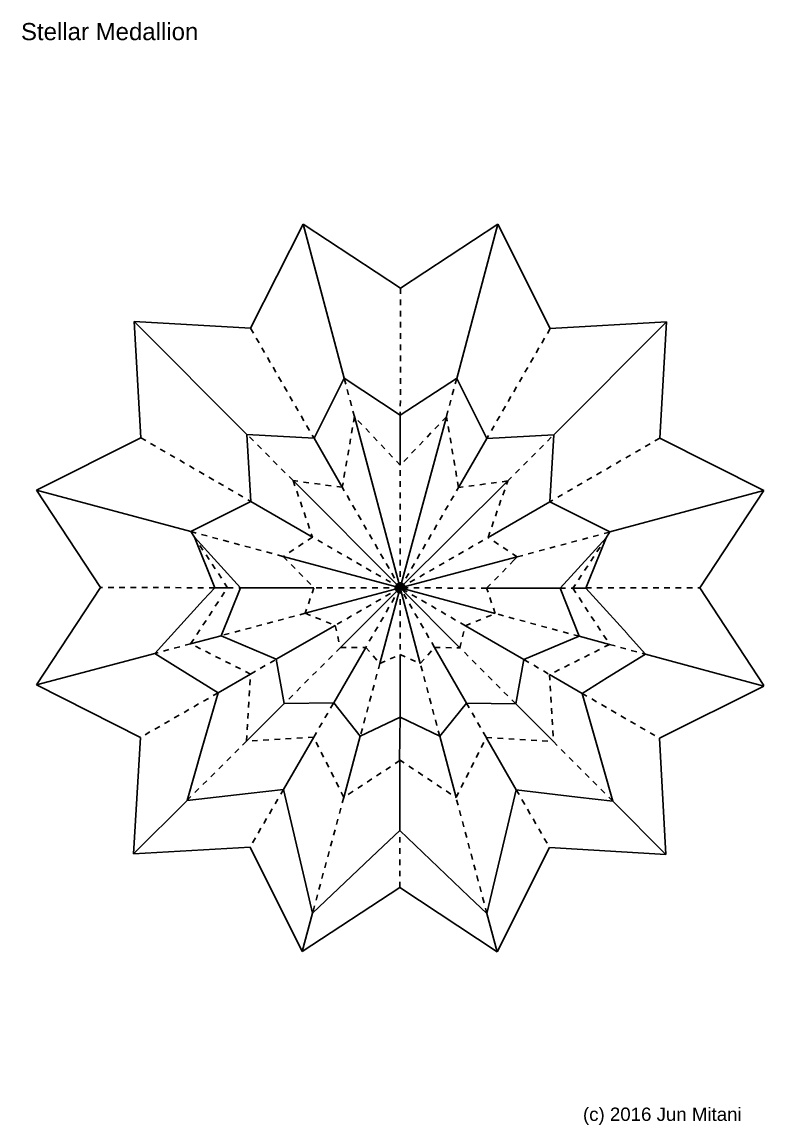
# Model space of a CAD drawing. Extents: x 11 to 198, y -288 to -10.
import ezdxf

# ---------------------------------------------------------------- set-up
doc = ezdxf.new("R2010")
doc.units = 0
for name, pattern in [('AI-LINETYPE-1', [2.822222, 1.411111, -1.411111]), ('AI-LINETYPE-10', [2.822222, 1.411111, -1.411111]), ('AI-LINETYPE-11', [2.822222, 1.411111, -1.411111]), ('AI-LINETYPE-12', [2.822222, 1.411111, -1.411111]), ('AI-LINETYPE-13', [2.822222, 1.411111, -1.411111]), ('AI-LINETYPE-14', [2.822222, 1.411111, -1.411111]), ('AI-LINETYPE-15', [2.822222, 1.411111, -1.411111]), ('AI-LINETYPE-16', [2.822222, 1.411111, -1.411111]), ('AI-LINETYPE-17', [2.822222, 1.411111, -1.411111]), ('AI-LINETYPE-18', [2.822222, 1.411111, -1.411111]), ('AI-LINETYPE-19', [2.822222, 1.411111, -1.411111]), ('AI-LINETYPE-2', [2.822222, 1.411111, -1.411111]), ('AI-LINETYPE-20', [2.822222, 1.411111, -1.411111]), ('AI-LINETYPE-21', [2.822222, 1.411111, -1.411111]), ('AI-LINETYPE-22', [2.822222, 1.411111, -1.411111]), ('AI-LINETYPE-23', [2.822222, 1.411111, -1.411111]), ('AI-LINETYPE-24', [2.822222, 1.411111, -1.411111]), ('AI-LINETYPE-25', [2.822222, 1.411111, -1.411111]), ('AI-LINETYPE-26', [2.822222, 1.411111, -1.411111]), ('AI-LINETYPE-27', [2.822222, 1.411111, -1.411111]), ('AI-LINETYPE-28', [2.822222, 1.411111, -1.411111]), ('AI-LINETYPE-29', [2.822222, 1.411111, -1.411111]), ('AI-LINETYPE-3', [2.822222, 1.411111, -1.411111]), ('AI-LINETYPE-30', [2.822222, 1.411111, -1.411111]), ('AI-LINETYPE-31', [2.822222, 1.411111, -1.411111]), ('AI-LINETYPE-32', [2.822222, 1.411111, -1.411111]), ('AI-LINETYPE-33', [2.822222, 1.411111, -1.411111]), ('AI-LINETYPE-34', [2.822222, 1.411111, -1.411111]), ('AI-LINETYPE-35', [2.822222, 1.411111, -1.411111]), ('AI-LINETYPE-36', [2.822222, 1.411111, -1.411111]), ('AI-LINETYPE-37', [2.822222, 1.411111, -1.411111]), ('AI-LINETYPE-38', [2.822222, 1.411111, -1.411111]), ('AI-LINETYPE-39', [2.822222, 1.411111, -1.411111]), ('AI-LINETYPE-4', [2.822222, 1.411111, -1.411111]), ('AI-LINETYPE-40', [2.822222, 1.411111, -1.411111]), ('AI-LINETYPE-41', [2.822222, 1.411111, -1.411111]), ('AI-LINETYPE-42', [2.822222, 1.411111, -1.411111]), ('AI-LINETYPE-43', [2.822222, 1.411111, -1.411111]), ('AI-LINETYPE-44', [2.822222, 1.411111, -1.411111]), ('AI-LINETYPE-45', [2.822222, 1.411111, -1.411111]), ('AI-LINETYPE-46', [2.822222, 1.411111, -1.411111]), ('AI-LINETYPE-47', [2.822222, 1.411111, -1.411111]), ('AI-LINETYPE-48', [2.822222, 1.411111, -1.411111]), ('AI-LINETYPE-49', [2.822222, 1.411111, -1.411111]), ('AI-LINETYPE-5', [2.822222, 1.411111, -1.411111]), ('AI-LINETYPE-50', [2.822222, 1.411111, -1.411111]), ('AI-LINETYPE-51', [2.822222, 1.411111, -1.411111]), ('AI-LINETYPE-52', [2.822222, 1.411111, -1.411111]), ('AI-LINETYPE-53', [2.822222, 1.411111, -1.411111]), ('AI-LINETYPE-54', [2.822222, 1.411111, -1.411111]), ('AI-LINETYPE-55', [2.822222, 1.411111, -1.411111]), ('AI-LINETYPE-56', [2.822222, 1.411111, -1.411111]), ('AI-LINETYPE-57', [2.822222, 1.411111, -1.411111]), ('AI-LINETYPE-58', [2.822222, 1.411111, -1.411111]), ('AI-LINETYPE-59', [2.822222, 1.411111, -1.411111]), ('AI-LINETYPE-6', [2.822222, 1.411111, -1.411111]), ('AI-LINETYPE-60', [2.822222, 1.411111, -1.411111]), ('AI-LINETYPE-61', [2.822222, 1.411111, -1.411111]), ('AI-LINETYPE-62', [2.822222, 1.411111, -1.411111]), ('AI-LINETYPE-63', [2.822222, 1.411111, -1.411111]), ('AI-LINETYPE-64', [2.822222, 1.411111, -1.411111]), ('AI-LINETYPE-65', [2.822222, 1.411111, -1.411111]), ('AI-LINETYPE-66', [2.822222, 1.411111, -1.411111]), ('AI-LINETYPE-67', [2.822222, 1.411111, -1.411111]), ('AI-LINETYPE-68', [2.822222, 1.411111, -1.411111]), ('AI-LINETYPE-69', [2.822222, 1.411111, -1.411111]), ('AI-LINETYPE-7', [2.822222, 1.411111, -1.411111]), ('AI-LINETYPE-70', [2.822222, 1.411111, -1.411111]), ('AI-LINETYPE-71', [2.822222, 1.411111, -1.411111]), ('AI-LINETYPE-72', [2.822222, 1.411111, -1.411111]), ('AI-LINETYPE-73', [2.822222, 1.411111, -1.411111]), ('AI-LINETYPE-74', [2.822222, 1.411111, -1.411111]), ('AI-LINETYPE-75', [2.822222, 1.411111, -1.411111]), ('AI-LINETYPE-76', [2.822222, 1.411111, -1.411111]), ('AI-LINETYPE-77', [2.822222, 1.411111, -1.411111]), ('AI-LINETYPE-78', [2.822222, 1.411111, -1.411111]), ('AI-LINETYPE-79', [2.822222, 1.411111, -1.411111]), ('AI-LINETYPE-8', [2.822222, 1.411111, -1.411111]), ('AI-LINETYPE-80', [2.822222, 1.411111, -1.411111]), ('AI-LINETYPE-81', [2.822222, 1.411111, -1.411111]), ('AI-LINETYPE-82', [2.822222, 1.411111, -1.411111]), ('AI-LINETYPE-83', [2.822222, 1.411111, -1.411111]), ('AI-LINETYPE-84', [2.822222, 1.411111, -1.411111]), ('AI-LINETYPE-85', [2.822222, 1.411111, -1.411111]), ('AI-LINETYPE-86', [2.822222, 1.411111, -1.411111]), ('AI-LINETYPE-87', [2.822222, 1.411111, -1.411111]), ('AI-LINETYPE-9', [2.822222, 1.411111, -1.411111])]:
    doc.linetypes.add(name, pattern=pattern)
for name, color, linetype in [('CUTLINE', 7, 'CONTINUOUS'), ('MOUNTAINLINE', 7, 'CONTINUOUS'), ('TEXT', 7, 'CONTINUOUS'), ('VALLEYLINE', 7, 'CONTINUOUS')]:
    doc.layers.add(name, color=color, linetype=linetype)

# ---------------------------------------------------------------- blocks, each defined once
blk = doc.blocks.new('BLOCK_2')
at = {"layer": 'CUTLINE', "color": 7}
blk.add_lwpolyline([(171.74, -190.35), (197.96, -177.24)], dxfattribs=at)
blk = doc.blocks.new('BLOCK_3')
at = {"layer": 'CUTLINE', "color": 7}
blk.add_lwpolyline([(173.38, -219.62), (171.74, -190.35)], dxfattribs=at)
blk = doc.blocks.new('BLOCK_4')
at = {"layer": 'CUTLINE', "color": 7}
blk.add_lwpolyline([(144.11, -217.87), (173.38, -219.62)], dxfattribs=at)
blk = doc.blocks.new('BLOCK_5')
at = {"layer": 'CUTLINE', "color": 7}
blk.add_lwpolyline([(130.9, -244.04), (144.11, -217.87)], dxfattribs=at)
blk = doc.blocks.new('BLOCK_6')
at = {"layer": 'CUTLINE', "color": 7}
blk.add_lwpolyline([(81.91, -243.96), (106.43, -227.9)], dxfattribs=at)
blk = doc.blocks.new('BLOCK_7')
at = {"layer": 'CUTLINE', "color": 7}
blk.add_lwpolyline([(106.43, -227.9), (130.9, -244.04)], dxfattribs=at)
blk = doc.blocks.new('BLOCK_8')
at = {"layer": 'CUTLINE', "color": 7}
blk.add_lwpolyline([(68.79, -217.75), (81.91, -243.96)], dxfattribs=at)
blk = doc.blocks.new('BLOCK_9')
at = {"layer": 'CUTLINE', "color": 7}
blk.add_lwpolyline([(39.52, -219.41), (68.79, -217.75)], dxfattribs=at)
blk = doc.blocks.new('BLOCK_10')
at = {"layer": 'CUTLINE', "color": 7}
blk.add_lwpolyline([(41.26, -190.14), (39.52, -219.41)], dxfattribs=at)
blk = doc.blocks.new('BLOCK_11')
at = {"layer": 'CUTLINE', "color": 7}
blk.add_lwpolyline([(15.08, -176.94), (41.26, -190.14)], dxfattribs=at)
blk = doc.blocks.new('BLOCK_12')
at = {"layer": 'CUTLINE', "color": 7}
blk.add_lwpolyline([(181.91, -152.56), (198.01, -128.06)], dxfattribs=at)
blk = doc.blocks.new('BLOCK_13')
at = {"layer": 'CUTLINE', "color": 7}
blk.add_lwpolyline([(198.01, -128.06), (171.82, -114.89)], dxfattribs=at)
blk = doc.blocks.new('BLOCK_14')
at = {"layer": 'CUTLINE', "color": 7}
blk.add_lwpolyline([(171.82, -114.89), (173.53, -85.63)], dxfattribs=at)
blk = doc.blocks.new('BLOCK_15')
at = {"layer": 'CUTLINE', "color": 7}
blk.add_lwpolyline([(173.53, -85.63), (144.26, -87.31)], dxfattribs=at)
blk = doc.blocks.new('BLOCK_16')
at = {"layer": 'CUTLINE', "color": 7}
blk.add_lwpolyline([(144.26, -87.31), (131.11, -61.11)], dxfattribs=at)
blk = doc.blocks.new('BLOCK_17')
at = {"layer": 'CUTLINE', "color": 7}
blk.add_lwpolyline([(131.11, -61.11), (106.6, -77.2)], dxfattribs=at)
blk = doc.blocks.new('BLOCK_18')
at = {"layer": 'CUTLINE', "color": 7}
blk.add_lwpolyline([(106.6, -77.2), (82.12, -61.08)], dxfattribs=at)
blk = doc.blocks.new('BLOCK_19')
at = {"layer": 'CUTLINE', "color": 7}
blk.add_lwpolyline([(82.12, -61.08), (68.93, -87.27)], dxfattribs=at)
blk = doc.blocks.new('BLOCK_20')
at = {"layer": 'CUTLINE', "color": 7}
blk.add_lwpolyline([(68.93, -87.27), (39.67, -85.55)], dxfattribs=at)
blk = doc.blocks.new('BLOCK_21')
at = {"layer": 'CUTLINE', "color": 7}
blk.add_lwpolyline([(39.67, -85.55), (41.34, -114.81)], dxfattribs=at)
blk = doc.blocks.new('BLOCK_22')
at = {"layer": 'CUTLINE', "color": 7}
blk.add_lwpolyline([(41.34, -114.81), (15.13, -127.95)], dxfattribs=at)
blk = doc.blocks.new('BLOCK_23')
at = {"layer": 'CUTLINE', "color": 7}
blk.add_lwpolyline([(31.21, -152.47), (15.08, -176.94)], dxfattribs=at)
blk = doc.blocks.new('BLOCK_24')
at = {"layer": 'CUTLINE', "color": 7}
blk.add_lwpolyline([(15.13, -127.95), (31.21, -152.47)], dxfattribs=at)
blk = doc.blocks.new('BLOCK_25')
at = {"layer": 'CUTLINE', "color": 7}
blk.add_lwpolyline([(198.01, -177.06), (181.91, -152.56)], dxfattribs=at)
blk = doc.blocks.new('BLOCK_26')
at = {"layer": 'VALLEYLINE', "color": 7, "linetype": 'AI-LINETYPE-1'}
blk.add_lwpolyline([(92.36, -205.22), (84.5, -234.38)], dxfattribs=at)
blk = doc.blocks.new('BLOCK_27')
at = {"layer": 'VALLEYLINE', "color": 7, "linetype": 'AI-LINETYPE-2'}
blk.add_lwpolyline([(106.49, -195.97), (92.36, -205.22)], dxfattribs=at)
blk = doc.blocks.new('BLOCK_28')
at = {"layer": 'VALLEYLINE', "color": 7, "linetype": 'AI-LINETYPE-3'}
blk.add_lwpolyline([(128.35, -234.45), (120.59, -205.27)], dxfattribs=at)
blk = doc.blocks.new('BLOCK_29')
at = {"layer": 'VALLEYLINE', "color": 7, "linetype": 'AI-LINETYPE-4'}
blk.add_lwpolyline([(92.36, -205.22), (84.79, -190.12)], dxfattribs=at)
blk = doc.blocks.new('BLOCK_30')
at = {"layer": 'VALLEYLINE', "color": 7, "linetype": 'AI-LINETYPE-5'}
blk.add_lwpolyline([(67.93, -191.07), (52.95, -206.01)], dxfattribs=at)
blk = doc.blocks.new('BLOCK_31')
at = {"layer": 'VALLEYLINE', "color": 7, "linetype": 'AI-LINETYPE-6'}
blk.add_lwpolyline([(84.79, -190.12), (67.93, -191.07)], dxfattribs=at)
blk = doc.blocks.new('BLOCK_32')
at = {"layer": 'VALLEYLINE', "color": 7, "linetype": 'AI-LINETYPE-7'}
blk.add_lwpolyline([(67.93, -191.07), (68.93, -174.21)], dxfattribs=at)
blk = doc.blocks.new('BLOCK_33')
at = {"layer": 'VALLEYLINE', "color": 7, "linetype": 'AI-LINETYPE-8'}
blk.add_lwpolyline([(53.84, -166.61), (44.82, -169.01)], dxfattribs=at)
blk = doc.blocks.new('BLOCK_34')
at = {"layer": 'VALLEYLINE', "color": 7, "linetype": 'AI-LINETYPE-9'}
blk.add_lwpolyline([(68.93, -174.21), (53.84, -166.61)], dxfattribs=at)
blk = doc.blocks.new('BLOCK_35')
at = {"layer": 'VALLEYLINE', "color": 7, "linetype": 'AI-LINETYPE-10'}
blk.add_lwpolyline([(53.84, -166.61), (63.14, -152.5)], dxfattribs=at)
blk = doc.blocks.new('BLOCK_36')
at = {"layer": 'VALLEYLINE', "color": 7, "linetype": 'AI-LINETYPE-11'}
blk.add_lwpolyline([(63.14, -152.5), (54.79, -139.77)], dxfattribs=at)
blk = doc.blocks.new('BLOCK_37')
at = {"layer": 'VALLEYLINE', "color": 7, "linetype": 'AI-LINETYPE-12'}
blk.add_lwpolyline([(63.14, -152.5), (66.37, -152.51)], dxfattribs=at)
blk = doc.blocks.new('BLOCK_38')
at = {"layer": 'VALLEYLINE', "color": 7, "linetype": 'AI-LINETYPE-13'}
blk.add_lwpolyline([(68.93, -174.21), (75.39, -170.49)], dxfattribs=at)
blk = doc.blocks.new('BLOCK_39')
at = {"layer": 'VALLEYLINE', "color": 7, "linetype": 'AI-LINETYPE-14'}
blk.add_lwpolyline([(84.79, -190.12), (89.82, -181.44)], dxfattribs=at)
blk = doc.blocks.new('BLOCK_40')
at = {"layer": 'VALLEYLINE', "color": 7, "linetype": 'AI-LINETYPE-15'}
blk.add_lwpolyline([(152.28, -179.07), (171.74, -190.35)], dxfattribs=at)
blk = doc.blocks.new('BLOCK_41')
at = {"layer": 'VALLEYLINE', "color": 7, "linetype": 'AI-LINETYPE-16'}
blk.add_lwpolyline([(135.75, -203.32), (144.11, -217.87)], dxfattribs=at)
blk = doc.blocks.new('BLOCK_42')
at = {"layer": 'VALLEYLINE', "color": 7, "linetype": 'AI-LINETYPE-17'}
blk.add_lwpolyline([(106.43, -227.9), (106.46, -213.52)], dxfattribs=at)
blk = doc.blocks.new('BLOCK_43')
at = {"layer": 'VALLEYLINE', "color": 7, "linetype": 'AI-LINETYPE-18'}
blk.add_lwpolyline([(77.2, -203.23), (68.79, -217.75)], dxfattribs=at)
blk = doc.blocks.new('BLOCK_44')
at = {"layer": 'VALLEYLINE', "color": 7, "linetype": 'AI-LINETYPE-19'}
blk.add_lwpolyline([(60.75, -178.92), (41.26, -190.14)], dxfattribs=at)
blk = doc.blocks.new('BLOCK_45')
at = {"layer": 'VALLEYLINE', "color": 7, "linetype": 'AI-LINETYPE-20'}
blk.add_lwpolyline([(153.21, -152.56), (181.91, -152.56)], dxfattribs=at)
blk = doc.blocks.new('BLOCK_46')
at = {"layer": 'VALLEYLINE', "color": 7, "linetype": 'AI-LINETYPE-21'}
blk.add_lwpolyline([(171.82, -114.89), (144.19, -130.89)], dxfattribs=at)
blk = doc.blocks.new('BLOCK_47')
at = {"layer": 'VALLEYLINE', "color": 7, "linetype": 'AI-LINETYPE-22'}
blk.add_lwpolyline([(144.26, -87.31), (128.32, -114.98)], dxfattribs=at)
blk = doc.blocks.new('BLOCK_48')
at = {"layer": 'VALLEYLINE', "color": 7, "linetype": 'AI-LINETYPE-23'}
blk.add_lwpolyline([(106.6, -77.2), (106.58, -109.13)], dxfattribs=at)
blk = doc.blocks.new('BLOCK_49')
at = {"layer": 'VALLEYLINE', "color": 7, "linetype": 'AI-LINETYPE-24'}
blk.add_lwpolyline([(68.93, -87.27), (84.88, -114.93)], dxfattribs=at)
blk = doc.blocks.new('BLOCK_50')
at = {"layer": 'VALLEYLINE', "color": 7, "linetype": 'AI-LINETYPE-25'}
blk.add_lwpolyline([(41.34, -114.81), (68.98, -130.81)], dxfattribs=at)
blk = doc.blocks.new('BLOCK_51')
at = {"layer": 'VALLEYLINE', "color": 7, "linetype": 'AI-LINETYPE-26'}
blk.add_lwpolyline([(59.91, -152.5), (31.21, -152.47)], dxfattribs=at)
blk = doc.blocks.new('BLOCK_52')
at = {"layer": 'VALLEYLINE', "color": 7, "linetype": 'AI-LINETYPE-27'}
blk.add_lwpolyline([(106.56, -152.55), (106.58, -121.71)], dxfattribs=at)
blk = doc.blocks.new('BLOCK_53')
at = {"layer": 'VALLEYLINE', "color": 7, "linetype": 'AI-LINETYPE-28'}
blk.add_lwpolyline([(106.58, -121.71), (95.04, -109.46)], dxfattribs=at)
blk = doc.blocks.new('BLOCK_54')
at = {"layer": 'VALLEYLINE', "color": 7, "linetype": 'AI-LINETYPE-29'}
blk.add_lwpolyline([(118.17, -109.49), (106.58, -121.71)], dxfattribs=at)
blk = doc.blocks.new('BLOCK_55')
at = {"layer": 'VALLEYLINE', "color": 7, "linetype": 'AI-LINETYPE-30'}
blk.add_lwpolyline([(106.56, -152.55), (121.22, -127.3)], dxfattribs=at)
blk = doc.blocks.new('BLOCK_56')
at = {"layer": 'VALLEYLINE', "color": 7, "linetype": 'AI-LINETYPE-31'}
blk.add_lwpolyline([(121.22, -127.3), (118.19, -109.49)], dxfattribs=at)
blk = doc.blocks.new('BLOCK_57')
at = {"layer": 'VALLEYLINE', "color": 7, "linetype": 'AI-LINETYPE-32'}
blk.add_lwpolyline([(133.58, -125.66), (121.22, -127.3)], dxfattribs=at)
blk = doc.blocks.new('BLOCK_58')
at = {"layer": 'VALLEYLINE', "color": 7, "linetype": 'AI-LINETYPE-33'}
blk.add_lwpolyline([(106.56, -152.55), (84.49, -139.78)], dxfattribs=at)
blk = doc.blocks.new('BLOCK_59')
at = {"layer": 'VALLEYLINE', "color": 7, "linetype": 'AI-LINETYPE-34'}
blk.add_lwpolyline([(84.49, -139.78), (77.14, -144.64)], dxfattribs=at)
blk = doc.blocks.new('BLOCK_60')
at = {"layer": 'VALLEYLINE', "color": 7, "linetype": 'AI-LINETYPE-35'}
blk.add_lwpolyline([(79.62, -125.57), (84.49, -139.78)], dxfattribs=at)
blk = doc.blocks.new('BLOCK_61')
at = {"layer": 'VALLEYLINE', "color": 7, "linetype": 'AI-LINETYPE-36'}
blk.add_lwpolyline([(106.56, -152.55), (128.66, -139.86)], dxfattribs=at)
blk = doc.blocks.new('BLOCK_62')
at = {"layer": 'VALLEYLINE', "color": 7, "linetype": 'AI-LINETYPE-37'}
blk.add_lwpolyline([(128.66, -139.86), (133.58, -125.66)], dxfattribs=at)
blk = doc.blocks.new('BLOCK_63')
at = {"layer": 'VALLEYLINE', "color": 7, "linetype": 'AI-LINETYPE-38'}
blk.add_lwpolyline([(136, -144.73), (128.66, -139.86)], dxfattribs=at)
blk = doc.blocks.new('BLOCK_64')
at = {"layer": 'VALLEYLINE', "color": 7, "linetype": 'AI-LINETYPE-39'}
blk.add_lwpolyline([(106.56, -152.55), (106.53, -169.32)], dxfattribs=at)
blk = doc.blocks.new('BLOCK_65')
at = {"layer": 'VALLEYLINE', "color": 7, "linetype": 'AI-LINETYPE-40'}
blk.add_lwpolyline([(106.53, -169.32), (111.61, -171.55)], dxfattribs=at)
blk = doc.blocks.new('BLOCK_66')
at = {"layer": 'VALLEYLINE', "color": 7, "linetype": 'AI-LINETYPE-41'}
blk.add_lwpolyline([(101.44, -171.54), (106.53, -169.32)], dxfattribs=at)
blk = doc.blocks.new('BLOCK_67')
at = {"layer": 'VALLEYLINE', "color": 7, "linetype": 'AI-LINETYPE-42'}
blk.add_lwpolyline([(115.18, -167.54), (106.56, -152.55)], dxfattribs=at)
blk = doc.blocks.new('BLOCK_68')
at = {"layer": 'VALLEYLINE', "color": 7, "linetype": 'AI-LINETYPE-43'}
blk.add_lwpolyline([(111.61, -171.55), (115.18, -167.54)], dxfattribs=at)
blk = doc.blocks.new('BLOCK_69')
at = {"layer": 'VALLEYLINE', "color": 7, "linetype": 'AI-LINETYPE-44'}
blk.add_lwpolyline([(115.18, -167.54), (121.56, -167.61)], dxfattribs=at)
blk = doc.blocks.new('BLOCK_70')
at = {"layer": 'VALLEYLINE', "color": 7, "linetype": 'AI-LINETYPE-45'}
blk.add_lwpolyline([(106.56, -152.55), (97.89, -167.52)], dxfattribs=at)
blk = doc.blocks.new('BLOCK_71')
at = {"layer": 'VALLEYLINE', "color": 7, "linetype": 'AI-LINETYPE-46'}
blk.add_lwpolyline([(97.89, -167.52), (101.44, -171.54)], dxfattribs=at)
blk = doc.blocks.new('BLOCK_72')
at = {"layer": 'VALLEYLINE', "color": 7, "linetype": 'AI-LINETYPE-47'}
blk.add_lwpolyline([(91.51, -167.56), (97.89, -167.52)], dxfattribs=at)
blk = doc.blocks.new('BLOCK_73')
at = {"layer": 'VALLEYLINE', "color": 7, "linetype": 'AI-LINETYPE-48'}
blk.add_lwpolyline([(122.93, -162.05), (106.56, -152.55)], dxfattribs=at)
blk = doc.blocks.new('BLOCK_74')
at = {"layer": 'VALLEYLINE', "color": 7, "linetype": 'AI-LINETYPE-49'}
blk.add_lwpolyline([(121.56, -167.61), (122.93, -162.05)], dxfattribs=at)
blk = doc.blocks.new('BLOCK_75')
at = {"layer": 'VALLEYLINE', "color": 7, "linetype": 'AI-LINETYPE-50'}
blk.add_lwpolyline([(122.93, -162.05), (130.43, -159)], dxfattribs=at)
blk = doc.blocks.new('BLOCK_76')
at = {"layer": 'VALLEYLINE', "color": 7, "linetype": 'AI-LINETYPE-51'}
blk.add_lwpolyline([(106.56, -152.55), (90.16, -161.99)], dxfattribs=at)
blk = doc.blocks.new('BLOCK_77')
at = {"layer": 'VALLEYLINE', "color": 7, "linetype": 'AI-LINETYPE-52'}
blk.add_lwpolyline([(90.16, -161.99), (91.51, -167.56)], dxfattribs=at)
blk = doc.blocks.new('BLOCK_78')
at = {"layer": 'VALLEYLINE', "color": 7, "linetype": 'AI-LINETYPE-53'}
blk.add_lwpolyline([(82.67, -158.92), (90.16, -161.99)], dxfattribs=at)
blk = doc.blocks.new('BLOCK_79')
at = {"layer": 'VALLEYLINE', "color": 7, "linetype": 'AI-LINETYPE-54'}
blk.add_lwpolyline([(128.28, -152.6), (106.56, -152.55)], dxfattribs=at)
blk = doc.blocks.new('BLOCK_80')
at = {"layer": 'VALLEYLINE', "color": 7, "linetype": 'AI-LINETYPE-55'}
blk.add_lwpolyline([(130.43, -159), (128.28, -152.6)], dxfattribs=at)
blk = doc.blocks.new('BLOCK_81')
at = {"layer": 'VALLEYLINE', "color": 7, "linetype": 'AI-LINETYPE-56'}
blk.add_lwpolyline([(135.16, -145.59), (136, -144.73)], dxfattribs=at)
blk = doc.blocks.new('BLOCK_82')
at = {"layer": 'VALLEYLINE', "color": 7, "linetype": 'AI-LINETYPE-57'}
blk.add_lwpolyline([(128.28, -152.6), (135.16, -145.59)], dxfattribs=at)
blk = doc.blocks.new('BLOCK_83')
at = {"layer": 'VALLEYLINE', "color": 7, "linetype": 'AI-LINETYPE-58'}
blk.add_lwpolyline([(106.56, -152.55), (84.84, -152.53)], dxfattribs=at)
blk = doc.blocks.new('BLOCK_84')
at = {"layer": 'VALLEYLINE', "color": 7, "linetype": 'AI-LINETYPE-59'}
blk.add_lwpolyline([(84.84, -152.53), (82.67, -158.92)], dxfattribs=at)
blk = doc.blocks.new('BLOCK_85')
at = {"layer": 'VALLEYLINE', "color": 7, "linetype": 'AI-LINETYPE-60'}
blk.add_lwpolyline([(77.14, -144.64), (84.84, -152.53)], dxfattribs=at)
blk = doc.blocks.new('BLOCK_86')
at = {"layer": 'VALLEYLINE', "color": 7, "linetype": 'AI-LINETYPE-61'}
blk.add_lwpolyline([(106.56, -152.55), (91.98, -127.25)], dxfattribs=at)
blk = doc.blocks.new('BLOCK_87')
at = {"layer": 'VALLEYLINE', "color": 7, "linetype": 'AI-LINETYPE-62'}
blk.add_lwpolyline([(91.98, -127.25), (79.62, -125.57)], dxfattribs=at)
blk = doc.blocks.new('BLOCK_88')
at = {"layer": 'VALLEYLINE', "color": 7, "linetype": 'AI-LINETYPE-63'}
blk.add_lwpolyline([(95.04, -109.46), (91.98, -127.25)], dxfattribs=at)
blk = doc.blocks.new('BLOCK_89')
at = {"layer": 'VALLEYLINE', "color": 7, "linetype": 'AI-LINETYPE-64'}
blk.add_lwpolyline([(116.48, -189.85), (111.61, -171.55)], dxfattribs=at)
blk = doc.blocks.new('BLOCK_90')
at = {"layer": 'VALLEYLINE', "color": 7, "linetype": 'AI-LINETYPE-65'}
blk.add_lwpolyline([(101.44, -171.54), (96.51, -189.81)], dxfattribs=at)
blk = doc.blocks.new('BLOCK_91')
at = {"layer": 'VALLEYLINE', "color": 7, "linetype": 'AI-LINETYPE-66'}
blk.add_lwpolyline([(135.63, -181.73), (121.56, -167.61)], dxfattribs=at)
blk = doc.blocks.new('BLOCK_92')
at = {"layer": 'VALLEYLINE', "color": 7, "linetype": 'AI-LINETYPE-67'}
blk.add_lwpolyline([(91.51, -167.56), (77.39, -181.64)], dxfattribs=at)
blk = doc.blocks.new('BLOCK_93')
at = {"layer": 'VALLEYLINE', "color": 7, "linetype": 'AI-LINETYPE-68'}
blk.add_lwpolyline([(151.58, -164.72), (130.43, -159)], dxfattribs=at)
blk = doc.blocks.new('BLOCK_94')
at = {"layer": 'VALLEYLINE', "color": 7, "linetype": 'AI-LINETYPE-69'}
blk.add_lwpolyline([(82.67, -158.92), (61.49, -164.57)], dxfattribs=at)
blk = doc.blocks.new('BLOCK_95')
at = {"layer": 'VALLEYLINE', "color": 7, "linetype": 'AI-LINETYPE-70'}
blk.add_lwpolyline([(120.76, -99.88), (118.16, -109.48)], dxfattribs=at)
blk = doc.blocks.new('BLOCK_96')
at = {"layer": 'VALLEYLINE', "color": 7, "linetype": 'AI-LINETYPE-71'}
blk.add_lwpolyline([(133.58, -125.66), (145.19, -114.03)], dxfattribs=at)
blk = doc.blocks.new('BLOCK_97')
at = {"layer": 'VALLEYLINE', "color": 7, "linetype": 'AI-LINETYPE-72'}
blk.add_lwpolyline([(136, -144.73), (159.27, -138.49)], dxfattribs=at)
blk = doc.blocks.new('BLOCK_98')
at = {"layer": 'VALLEYLINE', "color": 7, "linetype": 'AI-LINETYPE-73'}
blk.add_lwpolyline([(53.88, -138.38), (77.14, -144.64)], dxfattribs=at)
blk = doc.blocks.new('BLOCK_99')
at = {"layer": 'VALLEYLINE', "color": 7, "linetype": 'AI-LINETYPE-74'}
blk.add_lwpolyline([(79.62, -125.57), (68.02, -113.94)], dxfattribs=at)
blk = doc.blocks.new('BLOCK_100')
at = {"layer": 'VALLEYLINE', "color": 7, "linetype": 'AI-LINETYPE-75'}
blk.add_lwpolyline([(95.04, -109.46), (92.47, -99.84)], dxfattribs=at)
blk = doc.blocks.new('BLOCK_101')
at = {"layer": 'VALLEYLINE', "color": 7, "linetype": 'AI-LINETYPE-76'}
blk.add_lwpolyline([(158.36, -139.92), (149.97, -152.64)], dxfattribs=at)
blk = doc.blocks.new('BLOCK_102')
at = {"layer": 'VALLEYLINE', "color": 7, "linetype": 'AI-LINETYPE-77'}
blk.add_lwpolyline([(159.22, -166.78), (168.24, -169.22)], dxfattribs=at)
blk = doc.blocks.new('BLOCK_103')
at = {"layer": 'VALLEYLINE', "color": 7, "linetype": 'AI-LINETYPE-78'}
blk.add_lwpolyline([(149.97, -152.64), (159.22, -166.78)], dxfattribs=at)
blk = doc.blocks.new('BLOCK_104')
at = {"layer": 'VALLEYLINE', "color": 7, "linetype": 'AI-LINETYPE-79'}
blk.add_lwpolyline([(159.22, -166.78), (144.11, -174.33)], dxfattribs=at)
blk = doc.blocks.new('BLOCK_105')
at = {"layer": 'VALLEYLINE', "color": 7, "linetype": 'AI-LINETYPE-80'}
blk.add_lwpolyline([(145.06, -191.2), (159.99, -206.18)], dxfattribs=at)
blk = doc.blocks.new('BLOCK_106')
at = {"layer": 'VALLEYLINE', "color": 7, "linetype": 'AI-LINETYPE-81'}
blk.add_lwpolyline([(144.11, -174.33), (145.06, -191.2)], dxfattribs=at)
blk = doc.blocks.new('BLOCK_107')
at = {"layer": 'VALLEYLINE', "color": 7, "linetype": 'AI-LINETYPE-82'}
blk.add_lwpolyline([(146.74, -152.64), (149.97, -152.64)], dxfattribs=at)
blk = doc.blocks.new('BLOCK_108')
at = {"layer": 'VALLEYLINE', "color": 7, "linetype": 'AI-LINETYPE-83'}
blk.add_lwpolyline([(137.67, -170.59), (144.11, -174.33)], dxfattribs=at)
blk = doc.blocks.new('BLOCK_109')
at = {"layer": 'VALLEYLINE', "color": 7, "linetype": 'AI-LINETYPE-84'}
blk.add_lwpolyline([(123.2, -181.5), (128.2, -190.19)], dxfattribs=at)
blk = doc.blocks.new('BLOCK_110')
at = {"layer": 'VALLEYLINE', "color": 7, "linetype": 'AI-LINETYPE-85'}
blk.add_lwpolyline([(128.2, -190.19), (145.06, -191.2)], dxfattribs=at)
blk = doc.blocks.new('BLOCK_111')
at = {"layer": 'VALLEYLINE', "color": 7, "linetype": 'AI-LINETYPE-86'}
blk.add_lwpolyline([(120.59, -205.27), (128.2, -190.19)], dxfattribs=at)
blk = doc.blocks.new('BLOCK_112')
at = {"layer": 'VALLEYLINE', "color": 7, "linetype": 'AI-LINETYPE-87'}
blk.add_lwpolyline([(106.38, -195.8), (120.59, -205.27)], dxfattribs=at)
blk = doc.blocks.new('BLOCK_113')
at = {"layer": 'MOUNTAINLINE', "color": 7}
blk.add_lwpolyline([(84.5, -234.38), (100.83, -218.87)], dxfattribs=at)
blk = doc.blocks.new('BLOCK_114')
at = {"layer": 'MOUNTAINLINE', "color": 7}
blk.add_lwpolyline([(100.83, -218.87), (106.46, -213.52)], dxfattribs=at)
blk = doc.blocks.new('BLOCK_115')
at = {"layer": 'MOUNTAINLINE', "color": 7}
blk.add_lwpolyline([(106.46, -213.52), (106.49, -195.97)], dxfattribs=at)
blk = doc.blocks.new('BLOCK_116')
at = {"layer": 'MOUNTAINLINE', "color": 7}
blk.add_lwpolyline([(106.46, -213.52), (123.84, -230.14)], dxfattribs=at)
blk = doc.blocks.new('BLOCK_117')
at = {"layer": 'MOUNTAINLINE', "color": 7}
blk.add_lwpolyline([(123.84, -230.14), (128.35, -234.45)], dxfattribs=at)
blk = doc.blocks.new('BLOCK_118')
at = {"layer": 'MOUNTAINLINE', "color": 7}
blk.add_lwpolyline([(84.79, -190.12), (77.2, -203.23)], dxfattribs=at)
blk = doc.blocks.new('BLOCK_119')
at = {"layer": 'MOUNTAINLINE', "color": 7}
blk.add_lwpolyline([(77.2, -203.23), (82.81, -227.17)], dxfattribs=at)
blk = doc.blocks.new('BLOCK_120')
at = {"layer": 'MOUNTAINLINE', "color": 7}
blk.add_lwpolyline([(82.81, -227.17), (84.5, -234.38)], dxfattribs=at)
blk = doc.blocks.new('BLOCK_121')
at = {"layer": 'MOUNTAINLINE', "color": 7}
blk.add_lwpolyline([(52.95, -206.01), (68.35, -204.24)], dxfattribs=at)
blk = doc.blocks.new('BLOCK_122')
at = {"layer": 'MOUNTAINLINE', "color": 7}
blk.add_lwpolyline([(68.35, -204.24), (77.2, -203.23)], dxfattribs=at)
blk = doc.blocks.new('BLOCK_123')
at = {"layer": 'MOUNTAINLINE', "color": 7}
blk.add_lwpolyline([(68.93, -174.21), (60.75, -178.92)], dxfattribs=at)
blk = doc.blocks.new('BLOCK_124')
at = {"layer": 'MOUNTAINLINE', "color": 7}
blk.add_lwpolyline([(60.75, -178.92), (56.69, -193.02)], dxfattribs=at)
blk = doc.blocks.new('BLOCK_125')
at = {"layer": 'MOUNTAINLINE', "color": 7}
blk.add_lwpolyline([(56.69, -193.02), (52.95, -206.01)], dxfattribs=at)
blk = doc.blocks.new('BLOCK_126')
at = {"layer": 'MOUNTAINLINE', "color": 7}
blk.add_lwpolyline([(44.82, -169.01), (50.63, -172.62)], dxfattribs=at)
blk = doc.blocks.new('BLOCK_127')
at = {"layer": 'MOUNTAINLINE', "color": 7}
blk.add_lwpolyline([(50.63, -172.62), (60.75, -178.92)], dxfattribs=at)
blk = doc.blocks.new('BLOCK_128')
at = {"layer": 'MOUNTAINLINE', "color": 7}
blk.add_lwpolyline([(63.14, -152.5), (59.91, -152.5)], dxfattribs=at)
blk = doc.blocks.new('BLOCK_129')
at = {"layer": 'MOUNTAINLINE', "color": 7}
blk.add_lwpolyline([(59.91, -152.5), (57.1, -155.57)], dxfattribs=at)
blk = doc.blocks.new('BLOCK_130')
at = {"layer": 'MOUNTAINLINE', "color": 7}
blk.add_lwpolyline([(57.1, -155.57), (44.82, -169.01)], dxfattribs=at)
blk = doc.blocks.new('BLOCK_131')
at = {"layer": 'MOUNTAINLINE', "color": 7}
blk.add_lwpolyline([(54.79, -139.77), (59.91, -152.5)], dxfattribs=at)
blk = doc.blocks.new('BLOCK_132')
at = {"layer": 'MOUNTAINLINE', "color": 7}
blk.add_lwpolyline([(66.37, -152.51), (54.79, -139.77)], dxfattribs=at)
blk = doc.blocks.new('BLOCK_133')
at = {"layer": 'MOUNTAINLINE', "color": 7}
blk.add_lwpolyline([(53.84, -166.61), (61.49, -164.57)], dxfattribs=at)
blk = doc.blocks.new('BLOCK_134')
at = {"layer": 'MOUNTAINLINE', "color": 7}
blk.add_lwpolyline([(61.49, -164.57), (66.37, -152.51)], dxfattribs=at)
blk = doc.blocks.new('BLOCK_135')
at = {"layer": 'MOUNTAINLINE', "color": 7}
blk.add_lwpolyline([(75.39, -170.49), (61.49, -164.57)], dxfattribs=at)
blk = doc.blocks.new('BLOCK_136')
at = {"layer": 'MOUNTAINLINE', "color": 7}
blk.add_lwpolyline([(67.93, -191.07), (77.39, -181.64)], dxfattribs=at)
blk = doc.blocks.new('BLOCK_137')
at = {"layer": 'MOUNTAINLINE', "color": 7}
blk.add_lwpolyline([(77.39, -181.64), (75.39, -170.49)], dxfattribs=at)
blk = doc.blocks.new('BLOCK_138')
at = {"layer": 'MOUNTAINLINE', "color": 7}
blk.add_lwpolyline([(89.82, -181.44), (77.39, -181.64)], dxfattribs=at)
blk = doc.blocks.new('BLOCK_139')
at = {"layer": 'MOUNTAINLINE', "color": 7}
blk.add_lwpolyline([(92.36, -205.22), (96.51, -189.81)], dxfattribs=at)
blk = doc.blocks.new('BLOCK_140')
at = {"layer": 'MOUNTAINLINE', "color": 7}
blk.add_lwpolyline([(96.51, -189.81), (89.82, -181.44)], dxfattribs=at)
blk = doc.blocks.new('BLOCK_141')
at = {"layer": 'MOUNTAINLINE', "color": 7}
blk.add_lwpolyline([(106.5, -185.09), (96.51, -189.81)], dxfattribs=at)
blk = doc.blocks.new('BLOCK_142')
at = {"layer": 'MOUNTAINLINE', "color": 7}
blk.add_lwpolyline([(158.68, -175.12), (152.28, -179.07)], dxfattribs=at)
blk = doc.blocks.new('BLOCK_143')
at = {"layer": 'MOUNTAINLINE', "color": 7}
blk.add_lwpolyline([(168.24, -169.21), (158.68, -175.12)], dxfattribs=at)
blk = doc.blocks.new('BLOCK_144')
at = {"layer": 'MOUNTAINLINE', "color": 7}
blk.add_lwpolyline([(155.63, -190.86), (159.99, -206.18)], dxfattribs=at)
blk = doc.blocks.new('BLOCK_145')
at = {"layer": 'MOUNTAINLINE', "color": 7}
blk.add_lwpolyline([(152.28, -179.07), (155.63, -190.86)], dxfattribs=at)
blk = doc.blocks.new('BLOCK_146')
at = {"layer": 'MOUNTAINLINE', "color": 7}
blk.add_lwpolyline([(159.99, -206.18), (173.38, -219.62)], dxfattribs=at)
blk = doc.blocks.new('BLOCK_147')
at = {"layer": 'MOUNTAINLINE', "color": 7}
blk.add_lwpolyline([(151.14, -205.14), (135.75, -203.32)], dxfattribs=at)
blk = doc.blocks.new('BLOCK_148')
at = {"layer": 'MOUNTAINLINE', "color": 7}
blk.add_lwpolyline([(159.99, -206.18), (151.14, -205.14)], dxfattribs=at)
blk = doc.blocks.new('BLOCK_149')
at = {"layer": 'MOUNTAINLINE', "color": 7}
blk.add_lwpolyline([(133.63, -212.25), (128.35, -234.45)], dxfattribs=at)
blk = doc.blocks.new('BLOCK_150')
at = {"layer": 'MOUNTAINLINE', "color": 7}
blk.add_lwpolyline([(135.75, -203.32), (133.63, -212.25)], dxfattribs=at)
blk = doc.blocks.new('BLOCK_151')
at = {"layer": 'MOUNTAINLINE', "color": 7}
blk.add_lwpolyline([(128.35, -234.45), (130.9, -244.04)], dxfattribs=at)
blk = doc.blocks.new('BLOCK_152')
at = {"layer": 'MOUNTAINLINE', "color": 7}
blk.add_lwpolyline([(84.5, -234.38), (81.91, -243.96)], dxfattribs=at)
blk = doc.blocks.new('BLOCK_153')
at = {"layer": 'MOUNTAINLINE', "color": 7}
blk.add_lwpolyline([(52.95, -206.01), (39.52, -219.41)], dxfattribs=at)
blk = doc.blocks.new('BLOCK_154')
at = {"layer": 'MOUNTAINLINE', "color": 7}
blk.add_lwpolyline([(44.82, -169.01), (15.08, -176.94)], dxfattribs=at)
blk = doc.blocks.new('BLOCK_155')
at = {"layer": 'MOUNTAINLINE', "color": 7}
blk.add_lwpolyline([(154.05, -150.53), (153.21, -152.6)], dxfattribs=at)
blk = doc.blocks.new('BLOCK_156')
at = {"layer": 'MOUNTAINLINE', "color": 7}
blk.add_lwpolyline([(159.27, -138.49), (158.36, -139.92)], dxfattribs=at)
blk = doc.blocks.new('BLOCK_157')
at = {"layer": 'MOUNTAINLINE', "color": 7}
blk.add_lwpolyline([(158.36, -139.92), (154.05, -150.53)], dxfattribs=at)
blk = doc.blocks.new('BLOCK_158')
at = {"layer": 'MOUNTAINLINE', "color": 7}
blk.add_lwpolyline([(198.01, -128.06), (159.26, -138.44)], dxfattribs=at)
blk = doc.blocks.new('BLOCK_159')
at = {"layer": 'MOUNTAINLINE', "color": 7}
blk.add_lwpolyline([(153.21, -152.6), (163.59, -164.02)], dxfattribs=at)
blk = doc.blocks.new('BLOCK_160')
at = {"layer": 'MOUNTAINLINE', "color": 7}
blk.add_lwpolyline([(144.19, -130.89), (159.27, -138.49)], dxfattribs=at)
blk = doc.blocks.new('BLOCK_161')
at = {"layer": 'MOUNTAINLINE', "color": 7}
blk.add_lwpolyline([(173.53, -85.63), (145.19, -114.03)], dxfattribs=at)
blk = doc.blocks.new('BLOCK_162')
at = {"layer": 'MOUNTAINLINE', "color": 7}
blk.add_lwpolyline([(145.19, -114.03), (144.19, -130.89)], dxfattribs=at)
blk = doc.blocks.new('BLOCK_163')
at = {"layer": 'MOUNTAINLINE', "color": 7}
blk.add_lwpolyline([(128.32, -114.98), (145.19, -114.03)], dxfattribs=at)
blk = doc.blocks.new('BLOCK_164')
at = {"layer": 'MOUNTAINLINE', "color": 7}
blk.add_lwpolyline([(131.11, -61.11), (120.76, -99.88)], dxfattribs=at)
blk = doc.blocks.new('BLOCK_165')
at = {"layer": 'MOUNTAINLINE', "color": 7}
blk.add_lwpolyline([(120.76, -99.88), (128.32, -114.98)], dxfattribs=at)
blk = doc.blocks.new('BLOCK_166')
at = {"layer": 'MOUNTAINLINE', "color": 7}
blk.add_lwpolyline([(106.58, -109.13), (120.73, -99.87)], dxfattribs=at)
blk = doc.blocks.new('BLOCK_167')
at = {"layer": 'MOUNTAINLINE', "color": 7}
blk.add_lwpolyline([(82.12, -61.08), (92.47, -99.84)], dxfattribs=at)
blk = doc.blocks.new('BLOCK_168')
at = {"layer": 'MOUNTAINLINE', "color": 7}
blk.add_lwpolyline([(92.47, -99.84), (106.58, -109.13)], dxfattribs=at)
blk = doc.blocks.new('BLOCK_169')
at = {"layer": 'MOUNTAINLINE', "color": 7}
blk.add_lwpolyline([(84.88, -114.93), (92.47, -99.84)], dxfattribs=at)
blk = doc.blocks.new('BLOCK_170')
at = {"layer": 'MOUNTAINLINE', "color": 7}
blk.add_lwpolyline([(39.67, -85.55), (68.02, -113.94)], dxfattribs=at)
blk = doc.blocks.new('BLOCK_171')
at = {"layer": 'MOUNTAINLINE', "color": 7}
blk.add_lwpolyline([(68.02, -113.94), (84.88, -114.93)], dxfattribs=at)
blk = doc.blocks.new('BLOCK_172')
at = {"layer": 'MOUNTAINLINE', "color": 7}
blk.add_lwpolyline([(68.98, -130.81), (68.02, -113.94)], dxfattribs=at)
blk = doc.blocks.new('BLOCK_173')
at = {"layer": 'MOUNTAINLINE', "color": 7}
blk.add_lwpolyline([(15.13, -127.95), (53.88, -138.38)], dxfattribs=at)
blk = doc.blocks.new('BLOCK_174')
at = {"layer": 'MOUNTAINLINE', "color": 7}
blk.add_lwpolyline([(53.88, -138.38), (68.98, -130.81)], dxfattribs=at)
blk = doc.blocks.new('BLOCK_175')
at = {"layer": 'MOUNTAINLINE', "color": 7}
blk.add_lwpolyline([(54.79, -139.77), (53.88, -138.38)], dxfattribs=at)
blk = doc.blocks.new('BLOCK_176')
at = {"layer": 'MOUNTAINLINE', "color": 7}
blk.add_lwpolyline([(95.04, -109.46), (106.56, -152.55)], dxfattribs=at)
blk = doc.blocks.new('BLOCK_177')
at = {"layer": 'MOUNTAINLINE', "color": 7}
blk.add_lwpolyline([(106.56, -152.55), (118.17, -109.49)], dxfattribs=at)
blk = doc.blocks.new('BLOCK_178')
at = {"layer": 'MOUNTAINLINE', "color": 7}
blk.add_lwpolyline([(106.56, -152.55), (133.58, -125.66)], dxfattribs=at)
blk = doc.blocks.new('BLOCK_179')
at = {"layer": 'MOUNTAINLINE', "color": 7}
blk.add_lwpolyline([(77.14, -144.64), (106.56, -152.55)], dxfattribs=at)
blk = doc.blocks.new('BLOCK_180')
at = {"layer": 'MOUNTAINLINE', "color": 7}
blk.add_lwpolyline([(106.56, -152.55), (79.62, -125.57)], dxfattribs=at)
blk = doc.blocks.new('BLOCK_181')
at = {"layer": 'MOUNTAINLINE', "color": 7}
blk.add_lwpolyline([(106.56, -152.55), (136, -144.73)], dxfattribs=at)
blk = doc.blocks.new('BLOCK_182')
at = {"layer": 'MOUNTAINLINE', "color": 7}
blk.add_lwpolyline([(111.61, -171.55), (106.56, -152.55)], dxfattribs=at)
blk = doc.blocks.new('BLOCK_183')
at = {"layer": 'MOUNTAINLINE', "color": 7}
blk.add_lwpolyline([(106.56, -152.55), (101.44, -171.54)], dxfattribs=at)
blk = doc.blocks.new('BLOCK_184')
at = {"layer": 'MOUNTAINLINE', "color": 7}
blk.add_lwpolyline([(121.56, -167.61), (106.56, -152.55)], dxfattribs=at)
blk = doc.blocks.new('BLOCK_185')
at = {"layer": 'MOUNTAINLINE', "color": 7}
blk.add_lwpolyline([(106.56, -152.55), (91.51, -167.56)], dxfattribs=at)
blk = doc.blocks.new('BLOCK_186')
at = {"layer": 'MOUNTAINLINE', "color": 7}
blk.add_lwpolyline([(130.43, -159), (106.56, -152.55)], dxfattribs=at)
blk = doc.blocks.new('BLOCK_187')
at = {"layer": 'MOUNTAINLINE', "color": 7}
blk.add_lwpolyline([(106.56, -152.55), (82.67, -158.92)], dxfattribs=at)
blk = doc.blocks.new('BLOCK_188')
at = {"layer": 'MOUNTAINLINE', "color": 7}
blk.add_lwpolyline([(106.53, -169.32), (106.5, -185.09)], dxfattribs=at)
blk = doc.blocks.new('BLOCK_189')
at = {"layer": 'MOUNTAINLINE', "color": 7}
blk.add_lwpolyline([(106.5, -185.09), (116.48, -189.85)], dxfattribs=at)
blk = doc.blocks.new('BLOCK_190')
at = {"layer": 'MOUNTAINLINE', "color": 7}
blk.add_lwpolyline([(123.2, -181.5), (115.18, -167.54)], dxfattribs=at)
blk = doc.blocks.new('BLOCK_191')
at = {"layer": 'MOUNTAINLINE', "color": 7}
blk.add_lwpolyline([(116.48, -189.85), (123.2, -181.5)], dxfattribs=at)
blk = doc.blocks.new('BLOCK_192')
at = {"layer": 'MOUNTAINLINE', "color": 7}
blk.add_lwpolyline([(123.2, -181.5), (135.63, -181.73)], dxfattribs=at)
blk = doc.blocks.new('BLOCK_193')
at = {"layer": 'MOUNTAINLINE', "color": 7}
blk.add_lwpolyline([(97.89, -167.52), (89.82, -181.44)], dxfattribs=at)
blk = doc.blocks.new('BLOCK_194')
at = {"layer": 'MOUNTAINLINE', "color": 7}
blk.add_lwpolyline([(137.67, -170.59), (122.93, -162.05)], dxfattribs=at)
blk = doc.blocks.new('BLOCK_195')
at = {"layer": 'MOUNTAINLINE', "color": 7}
blk.add_lwpolyline([(135.63, -181.73), (137.67, -170.59)], dxfattribs=at)
blk = doc.blocks.new('BLOCK_196')
at = {"layer": 'MOUNTAINLINE', "color": 7}
blk.add_lwpolyline([(137.67, -170.59), (151.58, -164.72)], dxfattribs=at)
blk = doc.blocks.new('BLOCK_197')
at = {"layer": 'MOUNTAINLINE', "color": 7}
blk.add_lwpolyline([(90.16, -161.99), (75.39, -170.49)], dxfattribs=at)
blk = doc.blocks.new('BLOCK_198')
at = {"layer": 'MOUNTAINLINE', "color": 7}
blk.add_lwpolyline([(121.22, -127.3), (128.32, -114.98)], dxfattribs=at)
blk = doc.blocks.new('BLOCK_199')
at = {"layer": 'MOUNTAINLINE', "color": 7}
blk.add_lwpolyline([(128.66, -139.86), (144.19, -130.89)], dxfattribs=at)
blk = doc.blocks.new('BLOCK_200')
at = {"layer": 'MOUNTAINLINE', "color": 7}
blk.add_lwpolyline([(146.74, -152.64), (128.28, -152.6)], dxfattribs=at)
blk = doc.blocks.new('BLOCK_201')
at = {"layer": 'MOUNTAINLINE', "color": 7}
blk.add_lwpolyline([(151.58, -164.72), (146.74, -152.64)], dxfattribs=at)
blk = doc.blocks.new('BLOCK_202')
at = {"layer": 'MOUNTAINLINE', "color": 7}
blk.add_lwpolyline([(146.74, -152.64), (158.36, -139.94)], dxfattribs=at)
blk = doc.blocks.new('BLOCK_203')
at = {"layer": 'MOUNTAINLINE', "color": 7}
blk.add_lwpolyline([(84.49, -139.78), (68.98, -130.81)], dxfattribs=at)
blk = doc.blocks.new('BLOCK_204')
at = {"layer": 'MOUNTAINLINE', "color": 7}
blk.add_lwpolyline([(91.98, -127.25), (84.88, -114.93)], dxfattribs=at)
blk = doc.blocks.new('BLOCK_205')
at = {"layer": 'MOUNTAINLINE', "color": 7}
blk.add_lwpolyline([(84.84, -152.53), (66.37, -152.51)], dxfattribs=at)
blk = doc.blocks.new('BLOCK_206')
at = {"layer": 'MOUNTAINLINE', "color": 7}
blk.add_lwpolyline([(106.58, -121.71), (106.58, -109.13)], dxfattribs=at)
blk = doc.blocks.new('BLOCK_207')
at = {"layer": 'MOUNTAINLINE', "color": 7}
blk.add_lwpolyline([(149.97, -152.64), (153.21, -152.6)], dxfattribs=at)
blk = doc.blocks.new('BLOCK_208')
at = {"layer": 'MOUNTAINLINE', "color": 7}
blk.add_lwpolyline([(144.11, -174.33), (152.28, -179.07)], dxfattribs=at)
blk = doc.blocks.new('BLOCK_209')
at = {"layer": 'MOUNTAINLINE', "color": 7}
blk.add_lwpolyline([(151.58, -164.72), (159.22, -166.78)], dxfattribs=at)
blk = doc.blocks.new('BLOCK_210')
at = {"layer": 'MOUNTAINLINE', "color": 7}
blk.add_lwpolyline([(135.63, -181.73), (145.06, -191.2)], dxfattribs=at)
blk = doc.blocks.new('BLOCK_211')
at = {"layer": 'MOUNTAINLINE', "color": 7}
blk.add_lwpolyline([(116.48, -189.85), (120.59, -205.27)], dxfattribs=at)
blk = doc.blocks.new('BLOCK_212')
at = {"layer": 'MOUNTAINLINE', "color": 7}
blk.add_lwpolyline([(128.2, -190.19), (135.75, -203.32)], dxfattribs=at)
blk = doc.blocks.new('BLOCK_213')
at = {"layer": 'MOUNTAINLINE', "color": 7}
blk.add_lwpolyline([(197.96, -177.24), (168.24, -169.21)], dxfattribs=at)
blk = doc.blocks.new('BLOCK_214')
at = {"layer": 'MOUNTAINLINE', "color": 7}
blk.add_lwpolyline([(168.24, -169.22), (163.58, -164.08)], dxfattribs=at)
blk = doc.blocks.new('BLOCK_215')
at = {"layer": 'MOUNTAINLINE', "color": 7}
blk.add_lwpolyline([(106.5, -185.09), (106.38, -195.8)], dxfattribs=at)

msp = doc.modelspace()

# ---------------------------------------------------------------- block references
at = {"layer": 'CUTLINE'}
for name in ['BLOCK_19', 'BLOCK_18', 'BLOCK_17', 'BLOCK_16', 'BLOCK_20', 'BLOCK_21', 'BLOCK_15', 'BLOCK_14', 'BLOCK_22', 'BLOCK_13', 'BLOCK_24', 'BLOCK_12', 'BLOCK_23', 'BLOCK_25', 'BLOCK_11', 'BLOCK_2', 'BLOCK_10', 'BLOCK_3', 'BLOCK_9', 'BLOCK_8', 'BLOCK_5', 'BLOCK_4', 'BLOCK_6', 'BLOCK_7']:
    msp.add_blockref(name, (0, 0), dxfattribs=at)
at = {"layer": 'MOUNTAINLINE'}
for name in ['BLOCK_167', 'BLOCK_164', 'BLOCK_170', 'BLOCK_161', 'BLOCK_169', 'BLOCK_168', 'BLOCK_166', 'BLOCK_165', 'BLOCK_176', 'BLOCK_177', 'BLOCK_206', 'BLOCK_171', 'BLOCK_172', 'BLOCK_204', 'BLOCK_198', 'BLOCK_163', 'BLOCK_162', 'BLOCK_180', 'BLOCK_178', 'BLOCK_173', 'BLOCK_158', 'BLOCK_174', 'BLOCK_203', 'BLOCK_199', 'BLOCK_160', 'BLOCK_175', 'BLOCK_156', 'BLOCK_131', 'BLOCK_132', 'BLOCK_202', 'BLOCK_157', 'BLOCK_179', 'BLOCK_181', 'BLOCK_129', 'BLOCK_128', 'BLOCK_134', 'BLOCK_205', 'BLOCK_155', 'BLOCK_187', 'BLOCK_185', 'BLOCK_183', 'BLOCK_182', 'BLOCK_184', 'BLOCK_186', 'BLOCK_200', 'BLOCK_201', 'BLOCK_207', 'BLOCK_159', 'BLOCK_130', 'BLOCK_197', 'BLOCK_194', 'BLOCK_133', 'BLOCK_135', 'BLOCK_196', 'BLOCK_209', 'BLOCK_214', 'BLOCK_154', 'BLOCK_126', 'BLOCK_193', 'BLOCK_190', 'BLOCK_137', 'BLOCK_188', 'BLOCK_195', 'BLOCK_143', 'BLOCK_213', 'BLOCK_127', 'BLOCK_123', 'BLOCK_208', 'BLOCK_142', 'BLOCK_124', 'BLOCK_145', 'BLOCK_136', 'BLOCK_138', 'BLOCK_140', 'BLOCK_191', 'BLOCK_192', 'BLOCK_210', 'BLOCK_141', 'BLOCK_215', 'BLOCK_189', 'BLOCK_118', 'BLOCK_139', 'BLOCK_211', 'BLOCK_212', 'BLOCK_144', 'BLOCK_125', 'BLOCK_115', 'BLOCK_121', 'BLOCK_122', 'BLOCK_119', 'BLOCK_150', 'BLOCK_147', 'BLOCK_148', 'BLOCK_153', 'BLOCK_146', 'BLOCK_114', 'BLOCK_116', 'BLOCK_149', 'BLOCK_113', 'BLOCK_120', 'BLOCK_117', 'BLOCK_152', 'BLOCK_151']:
    msp.add_blockref(name, (0, 0), dxfattribs=at)
at = {"layer": 'VALLEYLINE'}
for name in ['BLOCK_48', 'BLOCK_49', 'BLOCK_47', 'BLOCK_100', 'BLOCK_95', 'BLOCK_88', 'BLOCK_53', 'BLOCK_54', 'BLOCK_56', 'BLOCK_50', 'BLOCK_99', 'BLOCK_96', 'BLOCK_46', 'BLOCK_52', 'BLOCK_60', 'BLOCK_87', 'BLOCK_86', 'BLOCK_55', 'BLOCK_57', 'BLOCK_62', 'BLOCK_98', 'BLOCK_97', 'BLOCK_36', 'BLOCK_59', 'BLOCK_58', 'BLOCK_61', 'BLOCK_63', 'BLOCK_101', 'BLOCK_85', 'BLOCK_82', 'BLOCK_81', 'BLOCK_51', 'BLOCK_35', 'BLOCK_37', 'BLOCK_84', 'BLOCK_83', 'BLOCK_76', 'BLOCK_70', 'BLOCK_64', 'BLOCK_67', 'BLOCK_73', 'BLOCK_79', 'BLOCK_80', 'BLOCK_107', 'BLOCK_103', 'BLOCK_45', 'BLOCK_94', 'BLOCK_78', 'BLOCK_75', 'BLOCK_93', 'BLOCK_77', 'BLOCK_74', 'BLOCK_33', 'BLOCK_34', 'BLOCK_92', 'BLOCK_72', 'BLOCK_71', 'BLOCK_68', 'BLOCK_69', 'BLOCK_91', 'BLOCK_104', 'BLOCK_102', 'BLOCK_38', 'BLOCK_90', 'BLOCK_66', 'BLOCK_65', 'BLOCK_89', 'BLOCK_108', 'BLOCK_32', 'BLOCK_106', 'BLOCK_44', 'BLOCK_40', 'BLOCK_39', 'BLOCK_109', 'BLOCK_30', 'BLOCK_31', 'BLOCK_29', 'BLOCK_111', 'BLOCK_110', 'BLOCK_105', 'BLOCK_27', 'BLOCK_112', 'BLOCK_43', 'BLOCK_26', 'BLOCK_41', 'BLOCK_28', 'BLOCK_42']:
    msp.add_blockref(name, (0, 0), dxfattribs=at)

# ---------------------------------------------------------------- texts
at = {"layer": 'TEXT', "color": 7, "attachment_point": 7}
for s, insert, char_height in [('\\fArial|b0|i0|c0|p34;\\W1;Stellar Medallion', (11.19, -14.86), 4.318), ('\\fArial|b0|i0|c0|p34;\\W1;(c) 2016 Jun Mitani', (152.51, -287.61), 3.3584)]:
    msp.add_mtext(s, dxfattribs=dict(at, insert=insert, char_height=char_height))

doc.saveas('drawing.dxf')
